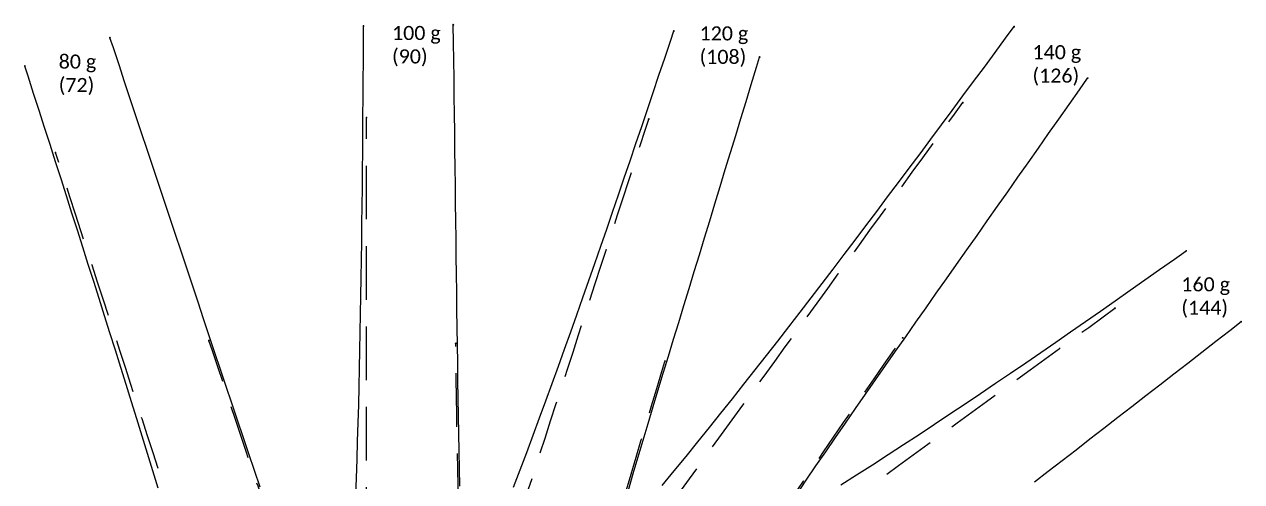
# Model space of a CAD drawing. Header units: millimetres. Extents: x -36.1 to 1.9, y -1.1 to 37.7.
# Drawn here: x -32.86 to 1.72, y 24.7 to 37.71 of the extents above; entities that cross this region are included whole.
import ezdxf

# ---------------------------------------------------------------- set-up
doc = ezdxf.new("R2010")
doc.units = ezdxf.units.MM
doc.linetypes.add('DASHEDX2', pattern=[1.5, 1, -0.5])
doc.layers.add('Tekst', color=4, linetype='Continuous')
doc.styles.add('Legend', font='CALIBRI.TTF')

# ---------------------------------------------------------------- blocks, each defined once
blk = doc.blocks.new('*U3364')
at = {"color": 2, "lineweight": 0}
blk.add_circle((0, 0), 0.0127, dxfattribs=at)
blk = doc.blocks.new('*U3365')
at = {"color": 2, "lineweight": 0}
blk.add_circle((0, 0), 0.0127, dxfattribs=at)
blk = doc.blocks.new('*U3366')
at = {"color": 1, "lineweight": 0}
blk.add_circle((0, 0), 0.0127, dxfattribs=at)
blk = doc.blocks.new('*U3367')
at = {"color": 1, "lineweight": 0}
blk.add_circle((0, 0), 0.0127, dxfattribs=at)
blk = doc.blocks.new('*U3370')
at = {"color": 2, "lineweight": 0}
blk.add_circle((0, 0), 0.0127, dxfattribs=at)
blk = doc.blocks.new('*U3371')
at = {"color": 2, "lineweight": 0}
blk.add_circle((0, 0), 0.0127, dxfattribs=at)
blk = doc.blocks.new('*U3372')
at = {"color": 1, "lineweight": 0}
blk.add_circle((0, 0), 0.0127, dxfattribs=at)
blk = doc.blocks.new('*U3374')
at = {"color": 1, "lineweight": 0}
blk.add_circle((0, 0), 0.0127, dxfattribs=at)
blk = doc.blocks.new('*U3377')
at = {"color": 2, "lineweight": 0}
blk.add_circle((0, 0), 0.0127, dxfattribs=at)
blk = doc.blocks.new('*U3378')
at = {"color": 2, "lineweight": 0}
blk.add_circle((0, 0), 0.0127, dxfattribs=at)
blk = doc.blocks.new('*U3379')
at = {"color": 1, "lineweight": 0}
blk.add_circle((0, 0), 0.0127, dxfattribs=at)
blk = doc.blocks.new('*U3381')
at = {"color": 1, "lineweight": 0}
blk.add_circle((0, 0), 0.0127, dxfattribs=at)
blk = doc.blocks.new('*U3384')
at = {"color": 2, "lineweight": 0}
blk.add_circle((0, 0), 0.0127, dxfattribs=at)
blk = doc.blocks.new('*U3385')
at = {"color": 2, "lineweight": 0}
blk.add_circle((0, 0), 0.0127, dxfattribs=at)
blk = doc.blocks.new('*U3386')
at = {"color": 1, "lineweight": 0}
blk.add_circle((0, 0), 0.0127, dxfattribs=at)
blk = doc.blocks.new('*U3388')
at = {"color": 1, "lineweight": 0}
blk.add_circle((0, 0), 0.0127, dxfattribs=at)
blk = doc.blocks.new('*U3393')
at = {"color": 2, "lineweight": 0}
blk.add_circle((0, 0), 0.0127, dxfattribs=at)
blk = doc.blocks.new('*U3395')
at = {"color": 1, "lineweight": 0}
blk.add_circle((0, 0), 0.0127, dxfattribs=at)
blk = doc.blocks.new('*U3397')
at = {"color": 1, "lineweight": 0}
blk.add_circle((0, 0), 0.0127, dxfattribs=at)
blk = doc.blocks.new('BUS 13 B')
at = {"color": 1, "linetype": 'Continuous', "ltscale": 1.524, "flags": 128}
for points in [[(-23.444, 24.295), (-23.426, 24.815), (-23.409, 25.335), (-23.393, 25.854), (-23.378, 26.372), (-23.364, 26.889), (-23.351, 27.406), (-23.34, 27.922), (-23.329, 28.438), (-23.318, 28.953), (-23.309, 29.467), (-23.3, 29.981), (-23.292, 30.495), (-23.285, 31.008), (-23.278, 31.522), (-23.271, 32.034), (-23.265, 32.547), (-23.26, 33.059), (-23.255, 33.571), (-23.25, 34.083), (-23.246, 34.595), (-23.242, 35.106), (-23.238, 35.617), (-23.234, 36.128), (-23.231, 36.639), (-23.228, 37.15), (-23.226, 37.661)], [(-18.966, 24.544), (-18.777, 25.038), (-18.591, 25.53), (-18.407, 26.022), (-18.225, 26.513), (-18.045, 27.004), (-17.866, 27.493), (-17.689, 27.983), (-17.513, 28.471), (-17.339, 28.96), (-17.166, 29.448), (-16.994, 29.936), (-16.823, 30.423), (-16.654, 30.91), (-16.485, 31.397), (-16.317, 31.884), (-16.149, 32.37), (-15.983, 32.857), (-15.817, 33.343), (-15.652, 33.829), (-15.487, 34.315), (-15.323, 34.801), (-15.159, 35.286), (-14.996, 35.772), (-14.833, 36.258), (-14.671, 36.743), (-14.509, 37.229), (-14.412, 37.52)], [(-14.74, 24.598), (-14.401, 25.009), (-14.065, 25.42), (-13.731, 25.831), (-13.4, 26.241), (-13.071, 26.651), (-12.745, 27.061), (-12.42, 27.471), (-12.098, 27.881), (-11.777, 28.29), (-11.458, 28.7), (-11.141, 29.109), (-10.825, 29.519), (-10.51, 29.929), (-10.197, 30.338), (-9.884, 30.748), (-9.573, 31.158), (-9.262, 31.568), (-8.953, 31.978), (-8.644, 32.388), (-8.336, 32.798), (-8.028, 33.208), (-7.722, 33.618), (-7.416, 34.028), (-7.11, 34.439), (-6.805, 34.849), (-6.501, 35.26), (-6.196, 35.67), (-5.893, 36.081), (-5.589, 36.491), (-5.286, 36.902), (-4.984, 37.313), (-4.742, 37.641)], [(-20.486, 24.577), (-20.497, 25.075), (-20.508, 25.573), (-20.518, 26.073), (-20.527, 26.573), (-20.536, 27.074), (-20.544, 27.576), (-20.551, 28.078), (-20.558, 28.582), (-20.564, 29.085), (-20.571, 29.589), (-20.577, 30.094), (-20.584, 30.599), (-20.59, 31.104), (-20.597, 31.609), (-20.603, 32.115), (-20.61, 32.621), (-20.617, 33.128), (-20.623, 33.635), (-20.63, 34.141), (-20.636, 34.648), (-20.643, 35.156), (-20.649, 35.663), (-20.656, 36.171), (-20.663, 36.678), (-20.669, 37.186), (-20.676, 37.694)], [(-26.162, 24.543), (-26.324, 25.02), (-26.485, 25.497), (-26.647, 25.974), (-26.808, 26.452), (-26.968, 26.93), (-27.129, 27.409), (-27.289, 27.889), (-27.449, 28.369), (-27.609, 28.849), (-27.769, 29.329), (-27.929, 29.81), (-28.089, 30.291), (-28.249, 30.772), (-28.409, 31.253), (-28.569, 31.734), (-28.73, 32.216), (-28.89, 32.697), (-29.05, 33.179), (-29.211, 33.661), (-29.371, 34.143), (-29.531, 34.625), (-29.692, 35.107), (-29.852, 35.589), (-30.013, 36.071), (-30.173, 36.554), (-30.334, 37.036), (-30.43, 37.325)], [(-15.701, 24.461), (-15.564, 24.933), (-15.425, 25.407), (-15.284, 25.882), (-15.143, 26.358), (-15, 26.835), (-14.856, 27.313), (-14.711, 27.791), (-14.565, 28.27), (-14.419, 28.75), (-14.273, 29.23), (-14.126, 29.711), (-13.979, 30.193), (-13.832, 30.675), (-13.685, 31.157), (-13.538, 31.64), (-13.391, 32.123), (-13.244, 32.607), (-13.096, 33.091), (-12.949, 33.575), (-12.801, 34.059), (-12.653, 34.544), (-12.505, 35.029), (-12.357, 35.514), (-12.21, 35.999), (-12.062, 36.485), (-11.973, 36.776)], [(-10.921, 24.337), (-10.648, 24.742), (-10.372, 25.148), (-10.094, 25.555), (-9.815, 25.962), (-9.534, 26.37), (-9.251, 26.779), (-8.968, 27.187), (-8.683, 27.597), (-8.397, 28.006), (-8.11, 28.416), (-7.822, 28.825), (-7.534, 29.236), (-7.245, 29.646), (-6.956, 30.058), (-6.666, 30.469), (-6.377, 30.881), (-6.087, 31.293), (-5.797, 31.706), (-5.507, 32.119), (-5.217, 32.532), (-4.926, 32.945), (-4.635, 33.359), (-4.344, 33.772), (-4.053, 34.186), (-3.762, 34.6), (-3.471, 35.014), (-3.18, 35.429), (-2.889, 35.843), (-2.655, 36.175)], [(-9.668, 24.608), (-9.217, 24.895), (-8.769, 25.183), (-8.324, 25.471), (-7.882, 25.759), (-7.442, 26.048), (-7.004, 26.337), (-6.568, 26.627), (-6.134, 26.918), (-5.702, 27.209), (-5.271, 27.5), (-4.842, 27.792), (-4.414, 28.085), (-3.988, 28.378), (-3.562, 28.671), (-3.138, 28.965), (-2.714, 29.259), (-2.292, 29.553), (-1.87, 29.848), (-1.449, 30.143), (-1.028, 30.438), (-0.609, 30.734), (-0.19, 31.03), (0.145, 31.266)], [(-4.167, 24.694), (-3.774, 24.999), (-3.38, 25.305), (-2.985, 25.611), (-2.59, 25.917), (-2.194, 26.224), (-1.798, 26.532), (-1.401, 26.84), (-1.003, 27.148), (-0.606, 27.457), (-0.207, 27.766), (0.191, 28.075), (0.59, 28.384), (0.989, 28.694), (1.389, 29.004), (1.708, 29.252)]]:
    blk.add_lwpolyline(points, dxfattribs=at)
at = {"color": 5, "linetype": 'Continuous', "ltscale": 1.524, "flags": 128}
blk.add_lwpolyline([(-29.064, 24.52), (-29.214, 25.012), (-29.364, 25.503), (-29.515, 25.994), (-29.667, 26.485), (-29.819, 26.975), (-29.971, 27.464), (-30.124, 27.953), (-30.277, 28.442), (-30.43, 28.93), (-30.584, 29.418), (-30.738, 29.906), (-30.892, 30.394), (-31.046, 30.881), (-31.201, 31.368), (-31.356, 31.855), (-31.511, 32.341), (-31.666, 32.828), (-31.821, 33.314), (-31.977, 33.8), (-32.132, 34.286), (-32.288, 34.772), (-32.444, 35.258), (-32.6, 35.743), (-32.756, 36.229), (-32.85, 36.52)], dxfattribs=at)
at = {"color": 2, "linetype": 'DASHEDX2', "ltscale": 1.524, "flags": 128}
for points in [[(-22.212, 12.423), (-22.044, 12.838), (-21.809, 13.346), (-21.549, 13.842), (-21.263, 14.323), (-20.966, 14.787), (-20.667, 15.246), (-20.367, 15.702), (-20.065, 16.155), (-19.762, 16.606), (-19.457, 17.053), (-19.152, 17.498), (-18.846, 17.94), (-18.54, 18.38), (-18.234, 18.818), (-17.928, 19.254), (-17.621, 19.687), (-17.315, 20.119), (-17.009, 20.549), (-16.703, 20.978), (-16.397, 21.405), (-16.092, 21.831), (-15.787, 22.256), (-15.482, 22.68), (-15.177, 23.103), (-14.873, 23.524), (-14.569, 23.945), (-14.266, 24.365), (-13.962, 24.785), (-13.659, 25.204), (-13.356, 25.622), (-13.054, 26.04), (-12.751, 26.457), (-12.449, 26.873), (-12.147, 27.29), (-11.846, 27.706), (-11.544, 28.121), (-11.243, 28.536), (-10.942, 28.951), (-10.641, 29.366), (-10.34, 29.78), (-10.039, 30.194), (-9.739, 30.608), (-9.438, 31.022), (-9.138, 31.435), (-8.838, 31.849), (-8.538, 32.262), (-8.238, 32.675), (-7.938, 33.088), (-7.638, 33.501), (-7.338, 33.913), (-7.038, 34.326), (-6.739, 34.738), (-6.439, 35.151), (-6.199, 35.481)], [(-22.8, 7.026), (-22.844, 7.359), (-22.895, 7.917), (-22.926, 8.466), (-22.955, 9.014), (-22.98, 9.561), (-23.001, 10.106), (-23.021, 10.649), (-23.037, 11.191), (-23.052, 11.731), (-23.064, 12.27), (-23.075, 12.806), (-23.085, 13.341), (-23.093, 13.875), (-23.1, 14.407), (-23.106, 14.937), (-23.111, 15.466), (-23.115, 15.993), (-23.119, 16.52), (-23.122, 17.045), (-23.125, 17.569), (-23.128, 18.091), (-23.13, 18.613), (-23.131, 19.134), (-23.133, 19.654), (-23.134, 20.174), (-23.135, 20.692), (-23.136, 21.21), (-23.137, 21.727), (-23.138, 22.244), (-23.138, 22.76), (-23.139, 23.276), (-23.139, 23.791), (-23.14, 24.306), (-23.14, 24.82), (-23.14, 25.334), (-23.14, 25.847), (-23.141, 26.361), (-23.141, 26.874), (-23.141, 27.386), (-23.141, 27.899), (-23.141, 28.411), (-23.141, 28.923), (-23.141, 29.435), (-23.141, 29.946), (-23.142, 30.458), (-23.142, 30.969), (-23.142, 31.48), (-23.142, 31.991), (-23.142, 32.502), (-23.142, 33.013), (-23.142, 33.524), (-23.142, 34.034), (-23.142, 34.545), (-23.142, 35.055)], [(-22.895, 7.917), (-22.916, 8.476), (-22.907, 9.036), (-22.87, 9.595), (-22.803, 10.151), (-22.708, 10.703), (-22.584, 11.249), (-22.445, 11.782), (-22.302, 12.312), (-22.157, 12.84), (-22.009, 13.365), (-21.86, 13.889), (-21.708, 14.409), (-21.555, 14.928), (-21.4, 15.444), (-21.245, 15.958), (-21.088, 16.47), (-20.931, 16.981), (-20.773, 17.489), (-20.615, 17.995), (-20.456, 18.5), (-20.298, 19.004), (-20.138, 19.506), (-19.979, 20.006), (-19.82, 20.506), (-19.661, 21.004), (-19.501, 21.501), (-19.342, 21.997), (-19.182, 22.493), (-19.023, 22.987), (-18.864, 23.481), (-18.705, 23.974), (-18.545, 24.467), (-18.386, 24.959), (-18.227, 25.45), (-18.068, 25.941), (-17.91, 26.431), (-17.751, 26.921), (-17.592, 27.41), (-17.433, 27.9), (-17.275, 28.388), (-17.116, 28.877), (-16.958, 29.365), (-16.8, 29.853), (-16.641, 30.341), (-16.483, 30.828), (-16.325, 31.315), (-16.167, 31.802), (-16.008, 32.289), (-15.85, 32.776), (-15.692, 33.263), (-15.534, 33.749), (-15.376, 34.235), (-15.218, 34.721), (-15.124, 35.013)], [(-23.31, 7.72), (-23.491, 8.229), (-23.669, 8.737), (-23.845, 9.244), (-24.019, 9.749), (-24.192, 10.254), (-24.363, 10.757), (-24.532, 11.26), (-24.7, 11.761), (-24.868, 12.261), (-25.034, 12.76), (-25.199, 13.258), (-25.364, 13.755), (-25.527, 14.252), (-25.69, 14.747), (-25.853, 15.242), (-26.015, 15.736), (-26.177, 16.229), (-26.338, 16.722), (-26.499, 17.214), (-26.659, 17.706), (-26.82, 18.197), (-26.98, 18.687), (-27.139, 19.177), (-27.299, 19.667), (-27.458, 20.156), (-27.617, 20.645), (-27.776, 21.133), (-27.935, 21.621), (-28.094, 22.109), (-28.253, 22.597), (-28.411, 23.084), (-28.57, 23.572), (-28.728, 24.059), (-28.886, 24.545), (-29.044, 25.032), (-29.203, 25.518), (-29.361, 26.005), (-29.519, 26.491), (-29.677, 26.977), (-29.834, 27.462), (-29.992, 27.948), (-30.15, 28.434), (-30.308, 28.919), (-30.466, 29.405), (-30.623, 29.89), (-30.781, 30.375), (-30.939, 30.86), (-31.096, 31.346), (-31.254, 31.831), (-31.411, 32.313), (-31.568, 32.798), (-31.726, 33.284), (-31.884, 33.769), (-31.978, 34.059)], [(-22.686, 10.812), (-22.584, 11.249), (-22.432, 11.787), (-22.252, 12.318), (-22.044, 12.838), (-21.809, 13.346), (-21.549, 13.842), (-21.263, 14.323), (-20.952, 14.789), (-20.617, 15.238), (-20.259, 15.669), (-19.88, 16.08), (-19.479, 16.472), (-19.059, 16.842), (-18.632, 17.191), (-18.206, 17.537), (-17.779, 17.878), (-17.351, 18.217), (-16.922, 18.552), (-16.494, 18.884), (-16.065, 19.213), (-15.637, 19.54), (-15.209, 19.865), (-14.782, 20.187), (-14.355, 20.507), (-13.929, 20.825), (-13.504, 21.142), (-13.079, 21.457), (-12.655, 21.771), (-12.231, 22.083), (-11.809, 22.395), (-11.386, 22.705), (-10.965, 23.014), (-10.544, 23.323), (-10.124, 23.63), (-9.704, 23.937), (-9.284, 24.243), (-8.866, 24.549), (-8.447, 24.854), (-8.029, 25.159), (-7.612, 25.463), (-7.195, 25.767), (-6.778, 26.07), (-6.361, 26.373), (-5.945, 26.676), (-5.529, 26.979), (-5.114, 27.281), (-4.698, 27.583), (-4.283, 27.885), (-3.869, 28.187), (-3.454, 28.488), (-3.039, 28.789), (-2.625, 29.09), (-2.211, 29.391), (-1.88, 29.632)], [(-16.971, 4.77), (-17.258, 5.072), (-17.542, 5.391), (-17.821, 5.725), (-18.096, 6.073), (-18.366, 6.433), (-18.631, 6.805), (-18.89, 7.188), (-19.144, 7.579), (-19.392, 7.98), (-19.635, 8.388), (-19.873, 8.803), (-20.106, 9.224), (-20.334, 9.651), (-20.558, 10.083), (-20.777, 10.52), (-20.992, 10.961), (-21.204, 11.406), (-21.411, 11.854), (-21.615, 12.305), (-21.816, 12.759), (-22.014, 13.216), (-22.209, 13.675), (-22.401, 14.136), (-22.591, 14.6), (-22.779, 15.065), (-22.964, 15.531), (-23.147, 15.999), (-23.329, 16.468), (-23.508, 16.939), (-23.686, 17.41), (-23.863, 17.883), (-24.038, 18.357), (-24.212, 18.831), (-24.384, 19.306), (-24.556, 19.782), (-24.726, 20.259), (-24.896, 20.736), (-25.064, 21.214), (-25.232, 21.692), (-25.399, 22.171), (-25.565, 22.65), (-25.731, 23.13), (-25.896, 23.61), (-26.06, 24.09), (-26.224, 24.57), (-26.387, 25.051), (-26.55, 25.532), (-26.713, 26.014), (-26.875, 26.495), (-27.037, 26.977), (-27.198, 27.459), (-27.359, 27.941), (-27.52, 28.424), (-27.617, 28.713)], [(-17.958, 6.829), (-18.027, 7.072), (-18.098, 7.379), (-18.153, 7.689), (-18.192, 8.002), (-18.216, 8.325), (-18.224, 8.669), (-18.215, 9.03), (-18.191, 9.406), (-18.149, 9.795), (-18.092, 10.195), (-18.018, 10.603), (-17.928, 11.019), (-17.824, 11.44), (-17.706, 11.866), (-17.575, 12.295), (-17.431, 12.727), (-17.276, 13.161), (-17.109, 13.595), (-16.933, 14.031), (-16.747, 14.467), (-16.553, 14.902), (-16.35, 15.338), (-16.14, 15.773), (-15.923, 16.207), (-15.7, 16.641), (-15.471, 17.074), (-15.236, 17.505), (-14.996, 17.936), (-14.752, 18.366), (-14.504, 18.795), (-14.252, 19.223), (-13.996, 19.65), (-13.736, 20.076), (-13.474, 20.501), (-13.209, 20.926), (-12.941, 21.349), (-12.671, 21.772), (-12.399, 22.194), (-12.125, 22.616), (-11.848, 23.036), (-11.57, 23.456), (-11.291, 23.876), (-11.01, 24.295), (-10.728, 24.713), (-10.444, 25.131), (-10.159, 25.548), (-9.873, 25.965), (-9.586, 26.382), (-9.299, 26.798), (-9.01, 27.214), (-8.721, 27.63), (-8.431, 28.045), (-8.14, 28.46), (-7.907, 28.792)], [(-16.356, 4.223), (-16.491, 4.357), (-16.706, 4.588), (-16.915, 4.837), (-17.123, 5.113), (-17.329, 5.412), (-17.53, 5.733), (-17.726, 6.074), (-17.914, 6.433), (-18.094, 6.809), (-18.265, 7.199), (-18.428, 7.603), (-18.583, 8.018), (-18.728, 8.444), (-18.865, 8.88), (-18.994, 9.323), (-19.114, 9.774), (-19.227, 10.232), (-19.333, 10.695), (-19.431, 11.163), (-19.523, 11.636), (-19.608, 12.113), (-19.687, 12.593), (-19.761, 13.076), (-19.83, 13.562), (-19.893, 14.05), (-19.952, 14.541), (-20.007, 15.033), (-20.058, 15.527), (-20.105, 16.023), (-20.149, 16.52), (-20.189, 17.018), (-20.227, 17.517), (-20.262, 18.018), (-20.294, 18.519), (-20.324, 19.021), (-20.351, 19.523), (-20.377, 20.026), (-20.4, 20.53), (-20.422, 21.034), (-20.442, 21.539), (-20.461, 22.044), (-20.478, 22.549), (-20.494, 23.055), (-20.509, 23.561), (-20.523, 24.068), (-20.536, 24.574), (-20.547, 25.081), (-20.558, 25.588), (-20.568, 26.096), (-20.578, 26.603), (-20.586, 27.111), (-20.594, 27.618), (-20.602, 28.126), (-20.608, 28.634)], [(-16.706, 4.588), (-16.908, 4.83), (-17.098, 5.082), (-17.274, 5.344), (-17.437, 5.614), (-17.585, 5.893), (-17.718, 6.178), (-17.84, 6.48), (-17.954, 6.806), (-18.058, 7.153), (-18.15, 7.52), (-18.231, 7.905), (-18.299, 8.304), (-18.355, 8.717), (-18.398, 9.141), (-18.428, 9.576), (-18.447, 10.018), (-18.454, 10.469), (-18.45, 10.925), (-18.436, 11.387), (-18.411, 11.853), (-18.377, 12.323), (-18.335, 12.797), (-18.284, 13.272), (-18.225, 13.751), (-18.159, 14.23), (-18.086, 14.712), (-18.007, 15.194), (-17.922, 15.678), (-17.832, 16.162), (-17.736, 16.647), (-17.636, 17.133), (-17.532, 17.619), (-17.424, 18.105), (-17.312, 18.592), (-17.196, 19.078), (-17.078, 19.565), (-16.956, 20.052), (-16.832, 20.538), (-16.705, 21.025), (-16.576, 21.512), (-16.445, 21.998), (-16.311, 22.485), (-16.176, 22.972), (-16.04, 23.458), (-15.901, 23.945), (-15.761, 24.431), (-15.62, 24.917), (-15.478, 25.403), (-15.335, 25.889), (-15.19, 26.375), (-15.044, 26.861), (-14.898, 27.347), (-14.751, 27.833), (-14.662, 28.125)]]:
    blk.add_lwpolyline(points, dxfattribs=at)
for name, p in [('*U3374', (-20.676, 37.694)), ('*U3372', (-23.226, 37.661)), ('*U3379', (-14.412, 37.52)), ('*U3386', (-4.742, 37.641)), ('*U3367', (-30.43, 37.325)), ('*U3381', (-11.973, 36.776)), ('*U3366', (-32.85, 36.52)), ('*U3388', (-2.655, 36.175)), ('*U3384', (-6.199, 35.481)), ('*U3370', (-23.142, 35.055)), ('*U3377', (-15.124, 35.013)), ('*U3364', (-31.978, 34.059)), ('*U3395', (0.145, 31.266)), ('*U3393', (-1.88, 29.632)), ('*U3397', (1.708, 29.252)), ('*U3365', (-27.617, 28.713)), ('*U3385', (-7.907, 28.792)), ('*U3371', (-20.608, 28.634)), ('*U3378', (-14.662, 28.125))]:
    blk.add_blockref(name, p)
at = {"layer": 'Tekst', "char_height": 0.4, "attachment_point": 1, "style": 'Legend'}
for s, insert in [('100 g \\P(90)', (-22.416, 37.661)), ('120 g \\P(108)', (-13.679, 37.649)), ('140 g \\P(126)', (-4.221, 37.115)), ('80 g \\P(72)', (-31.886, 36.848)), ('160 g \\P(144)', (0.008, 30.514))]:
    blk.add_mtext_dynamic_manual_height_columns(s, width=2.42155, gutter_width=12.5, heights=[0], dxfattribs=dict(at, insert=insert))

msp = doc.modelspace()

# ---------------------------------------------------------------- block references
msp.add_blockref('BUS 13 B', (0, 0))

doc.saveas('drawing.dxf')
